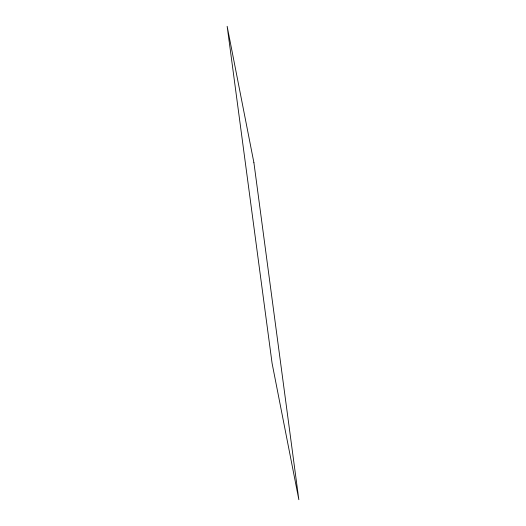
<?xml version="1.0" encoding="UTF-8"?>
<svg xmlns="http://www.w3.org/2000/svg" width="526" height="526" viewBox="0 0 526 526"><rect width="100%" height="100%" fill="white"/><g stroke="black" fill="none" stroke-linecap="round" stroke-linejoin="round"><path stroke-width="0.79" d="M253.913 162.718L227.147 26.3L272.087 363.282L298.853 499.7L253.913 162.718"/></g></svg>
